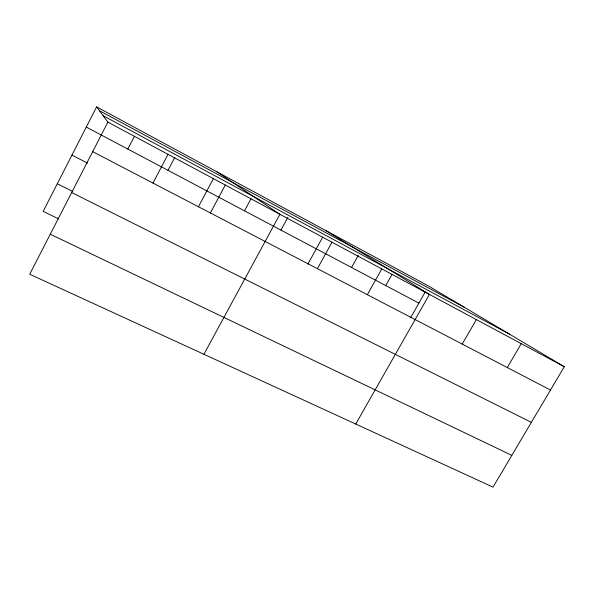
<?xml version="1.0" encoding="UTF-8"?>
<svg xmlns="http://www.w3.org/2000/svg" width="594" height="594" viewBox="0 0 594 594"><rect width="100%" height="100%" fill="white"/><g stroke="black" fill="none" stroke-linecap="round" stroke-linejoin="round"><path stroke-width="0.89" d="M96.614 106.883L107.885 122.104L29.7 274.228L493.027 487.117L564.3 366.721L428.578 286.033L96.614 106.883L43.176 211.367L58.747 218.948M127.821 149.072L134.393 136.397M152.977 183.056L168.028 154.336M167.998 170.337L174.799 157.388M198.351 206.935L213.625 178.207M210.395 212.956L225.289 185.031M244.505 210.825L251.062 198.626M203.913 354.269L279.893 214.293L217.003 171.852M280.955 230.116L287.904 217.345M307.841 264.152L322.75 237.058M317.404 268.674L332.001 242.218M351.551 267.486L358.264 255.413M367.344 294.683L381.786 268.904M385.736 285.573L391.951 274.51M410.803 317.352L425.052 292.248M355.739 424.034L429.41 294.424L326.195 230.784M462.221 344.082L476.343 319.579M507.298 367.56L521.265 343.659M50.267 234.214L511.82 455.36M71.681 192.553L531.363 422.364M57.291 183.754L72.839 191.535M71.948 155.101L87.459 163.09M92.694 151.67L550.49 390.043M86.286 127.086L418.881 303.118M107.885 122.104L564.3 366.721M103.156 115.719L509.348 334.051M99.45 110.707L464.256 307.239"/></g></svg>
